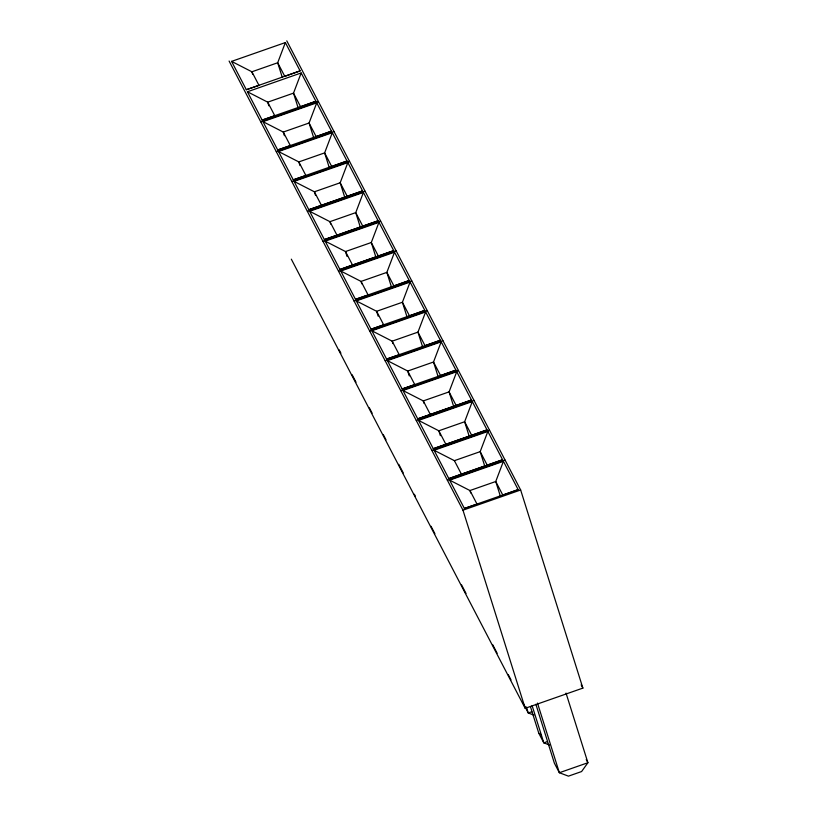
<?xml version="1.0" encoding="UTF-8"?>
<svg xmlns="http://www.w3.org/2000/svg" width="817" height="817" viewBox="0 0 817 817"><rect width="100%" height="100%" fill="white"/><g stroke="black" fill="none" stroke-linecap="round" stroke-linejoin="round"><path stroke-width="1.23" d="M231.589 61.387L251.902 71.784L258.979 85.376L246.336 89.717L231.589 61.387L285.358 42.566L277.698 62.756L282.284 77.349M247.408 91.77L267.721 102.166L274.798 115.759L262.155 120.099L247.408 91.77L301.177 72.948L293.517 93.138L298.103 107.742M262.962 121.651L283.274 132.048L290.352 145.63L277.709 149.971L262.962 121.651L316.741 102.819L309.071 123.01L313.657 137.613M278.515 151.523L298.838 161.919L305.905 175.512L293.272 179.852L278.515 151.523L332.294 132.701L324.635 152.891L329.21 167.485M347.848 162.573L362.595 190.902L308.826 209.724L294.079 181.394L347.848 162.573L340.189 182.763L344.774 197.357M363.402 192.444L378.159 220.774L324.38 239.595L309.633 211.276L363.402 192.444L355.742 212.634L360.328 227.238M378.965 222.326L393.712 250.645L339.933 269.477L325.186 241.148L378.965 222.326L371.296 242.516L376.269 258.325M340.74 271.019L361.063 281.416L368.13 295.008L355.497 299.349L340.74 271.019L394.519 252.198L386.86 272.388L391.445 286.981M356.304 300.901L376.617 311.297L383.694 324.88L371.051 329.22L356.304 300.901L410.073 282.069L402.413 302.259L406.999 316.863M371.858 330.773L392.17 341.169L399.247 354.752L386.604 359.092L371.858 330.773L425.626 311.941L417.967 332.131L422.552 346.735M387.411 360.644L407.724 371.041L414.801 384.633L402.168 388.974L387.411 360.644L441.19 341.823L433.521 362.013L438.106 376.606M454.987 405.886L417.722 418.845L402.965 390.516L456.744 371.694L449.084 391.884L453.67 406.488M472.297 401.566L487.044 429.895L433.276 448.717L418.529 420.398L472.297 401.566L464.638 421.756L469.224 436.36M487.851 431.447L502.608 459.767L448.829 478.599L434.082 450.269L487.851 431.447L480.192 451.638L484.777 466.231M449.636 480.141L469.949 490.537L477.026 504.13L464.393 508.47L449.636 480.141L503.415 461.319L495.745 481.509L500.331 496.103M285.358 42.566L300.105 70.885L284.776 76.338L277.698 62.756L251.902 71.784L252.667 74.214M301.177 72.948L315.934 101.277L300.595 106.731L293.517 93.138L267.721 102.166L268.864 105.822M316.741 102.819L331.488 131.149L316.148 136.602L309.071 123.01L283.274 132.048L284.428 135.693M332.887 166.055L347.041 161.02L332.294 132.701M394.519 252.198L409.266 280.517L393.927 285.97L386.86 272.388L361.063 281.416L361.819 283.846M410.073 282.069L424.82 310.399L409.491 315.852L402.413 302.259L376.617 311.297L378.148 316.159M425.626 311.941L440.383 340.27L425.044 345.724L417.967 332.131L392.17 341.169L392.936 343.6M441.19 341.823L455.937 370.142L440.598 375.595L433.521 362.013L407.724 371.041L409.256 375.912M456.744 371.694L471.491 400.024L456.152 405.477L449.084 391.884L423.288 400.912L402.965 390.516M503.415 461.319L518.162 489.638L502.823 495.102L495.745 481.509L469.949 490.537L470.715 492.978M246.336 89.717L300.105 70.885M262.155 120.099L315.934 101.277M260.735 121.815L318.416 101.614M277.709 149.971L331.488 131.149M276.299 151.686L333.979 131.496M293.272 179.852L347.041 161.02M291.853 181.558L349.533 161.368M308.826 209.724L362.595 190.902M307.406 211.44L365.087 191.239M324.38 239.595L378.159 220.774M322.96 241.311L380.64 221.121M339.933 269.477L393.712 250.645M338.524 271.183L396.204 250.993M355.497 299.349L409.266 280.517M354.078 301.065L411.758 280.864M371.051 329.22L424.82 310.399M369.631 330.936L427.311 310.746M386.604 359.092L440.383 340.27M385.185 360.808L442.865 340.618M402.168 388.974L455.937 370.142M400.749 390.689L458.429 370.489M417.722 418.845L471.491 400.024M416.302 420.561L473.983 400.361M433.276 448.717L487.044 429.895M431.856 450.433L489.536 430.242M434.082 450.269L454.395 460.665L480.192 451.638L487.269 465.22M448.829 478.599L502.608 459.767M447.41 480.304L505.09 460.114M464.393 508.47L518.162 489.638M229.097 61.04L462.973 510.186L520.654 489.986L582.878 688.108L525.198 708.308L291.322 259.163M531.816 711.73L528.252 712.975L523.237 703.355M547.37 741.601L543.805 742.847L538.791 733.227L530.499 706.817M533.93 715.12L528.252 712.975L526.362 706.971M549.484 744.992L543.805 742.847L532.112 705.633M294.079 181.394L314.392 191.791L321.469 205.384M309.633 211.276L329.945 221.673L337.023 235.255M325.186 241.148L345.499 251.544L352.576 265.127M418.529 420.398L438.841 430.794L445.919 444.377M538.791 733.227L540.762 734.667M286.777 40.85L520.654 489.986M331.702 166.474L324.635 152.891L298.838 161.919L299.982 165.565M347.266 196.356L340.189 182.763L314.392 191.791L315.536 195.447M362.819 226.227L355.742 212.634L329.945 221.673L330.711 224.103M378.373 256.099L371.296 242.516L345.499 251.544L347.031 256.405M471.715 435.349L464.638 421.756L438.841 430.794L440.373 435.655M581.153 684.789L582.878 688.108M430.355 414.505L423.288 400.912L424.043 403.353M454.395 460.665L461.472 474.258M586.238 759.524L587.903 762.731L581.592 771.544L568.448 776.15L559.359 772.729L554.355 763.109L535.87 704.264M339.147 349.819L340.903 353.189M352.117 374.737L356.018 382.213M369.345 407.816L372.133 413.157M383.234 434.481L386.012 439.832M398.788 464.362L403.241 472.91M414.342 494.234L415.455 496.368M431.019 526.25L434.91 533.726M461.574 584.921L466.027 593.479M492.682 644.674L497.134 653.232M508.235 674.546L511.023 679.897M566.028 693.092L587.903 762.731L559.359 772.729L537.484 703.08M462.973 510.186L525.198 708.308"/></g></svg>
